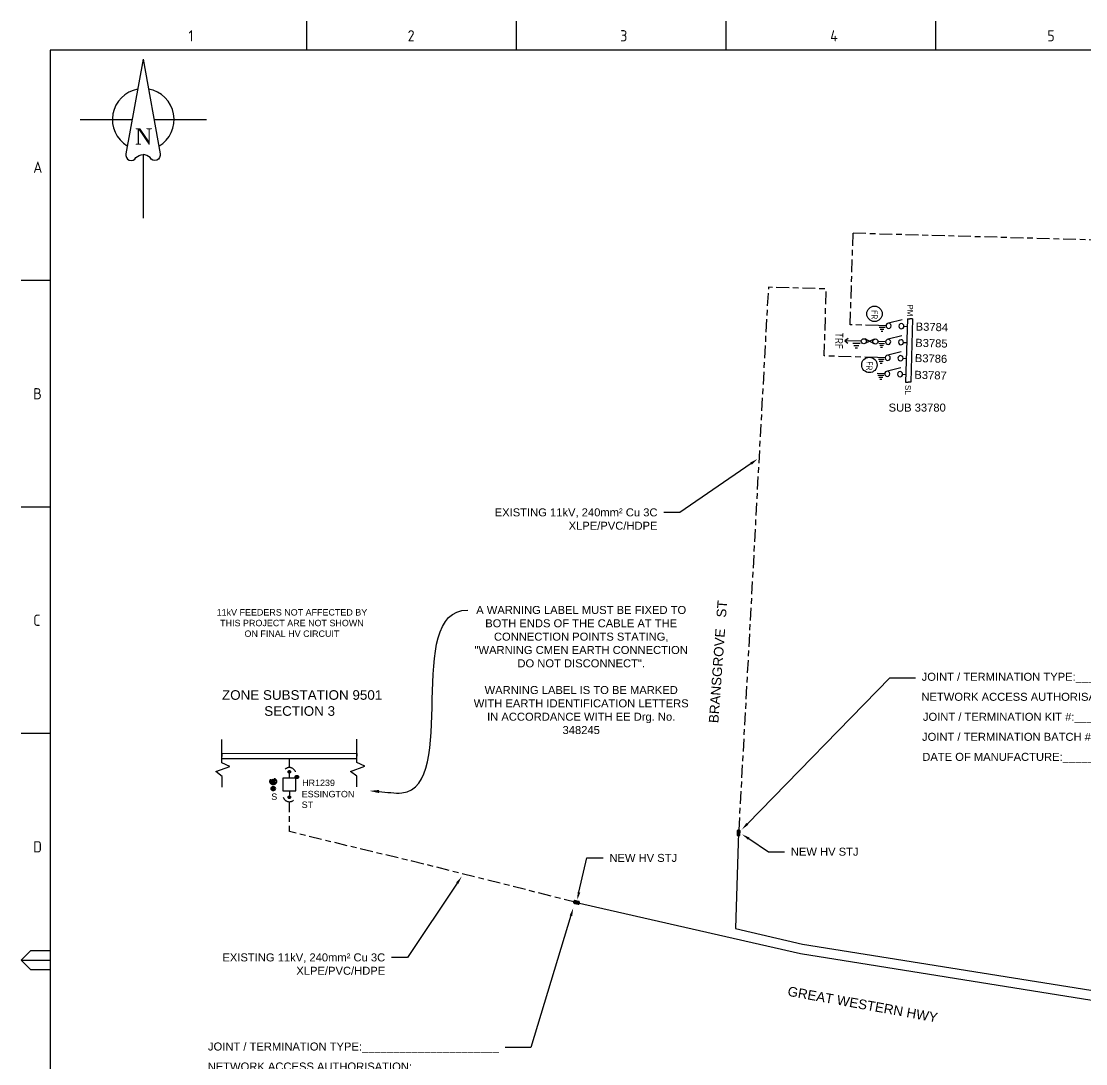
# Paper-space layout 'SHEET (2)' of a CAD drawing. Header units: metres, sheet in millimetres. Extents: x -21 to 813, y -3 to 583.
# Drawn here: x -20.5 to 311.9, y 257.8 to 583.4 of the extents above; entities that cross this region are included whole.
import ezdxf
from ezdxf import colors
from ezdxf.entities.mleader import LeaderData, LeaderLine
from ezdxf.enums import TextEntityAlignment as Align
from ezdxf.math import Vec2, Vec3

# ---------------------------------------------------------------- set-up
doc = ezdxf.new("R2010")
doc.units = ezdxf.units.M
doc.linetypes.add('Cable Exist UG', pattern=[8.2, 4, -1.2, 1.8, -1.2])
doc.layers.get('0').update_dxf_attribs({"color": 6})
doc.layers.add('_User Notes', color=7, linetype='Continuous', plot=False)
for name, color, linetype in [('Mains_HV_EXT', 7, 'Continuous'), ('Notes', 7, 'Continuous'), ('OH_Details_SP_MISC', 7, 'Continuous'), ('Sub_LV_EXT', 7, 'Continuous'), ('SupportsUG_SP_EXT', 7, 'Continuous')]:
    doc.layers.add(name, color=color, linetype=linetype)
doc.styles.add('ARIAL', font='arial.ttf', dxfattribs={"height": 2})
doc.styles.add('iecISOCP', font='isocp.shx')
doc.styles.add('iecNAME', font='times.ttf')
doc.styles.add('IESYMBOL1', font='isocp.shx')
doc.styles.get("Standard").update_dxf_attribs({"font": 'arial.ttf'})
doc.styles.add('SWG_LABEL', font='arial.ttf')
doc.styles.add('SWITCH_LABEL', font='arial.ttf', dxfattribs={"height": 2.5})
doc.linetypes.add('Cable 1', pattern='A,7,-3,["//",Standard,S=1.5,R=0,X=-2.1,Y=-0.7],-0.001', length=10.001)
doc.linetypes.add('Cable New UG', pattern='A,7,-0.25,["x",Standard,S=2,R=0,X=0.2,Y=-0.8],-2.1', length=9.35)

# ---------------------------------------------------------------- blocks, each defined once
blk = doc.blocks.new('A1_FRAME_TITLE')
at = {"layer": 'Notes', "color": 7, "linetype": 'Continuous'}
for p, q in [((89.14, 574.39), (89.14, 583.39)), ((154.65, 574.39), (154.65, 583.39)), ((220.16, 574.39), (220.16, 583.39)), ((285.67, 574.39), (285.67, 583.39)), ((9, 574.39), (9, 5.97)), ((9, 502.43), (0, 502.43)), ((8.99, 431.68), (0, 431.68)), ((8.99, 360.93), (0, 360.93)), ((0, 290.18), (3, 293.18)), ((3, 293.18), (8.99, 293.18)), ((0, 290.18), (9, 290.18)), ((3, 287.18), (0, 290.18)), ((8.99, 287.18), (3, 287.18))]:
    blk.add_line(p, q, dxfattribs=at)
at = {"layer": 'Notes', "color": 7, "linetype": 'Continuous', "flags": 128}
for points in [[(149.5, 574.39), (9, 574.39)], [(824.37, 574.39), (149.5, 574.39)]]:
    blk.add_lwpolyline(points, dxfattribs=at)
at = {"color": 7}
blk.add_attdef('DRAFT_NUM', (29.9, 23.29), '', height=2.5, rotation=90, dxfattribs=at)
at = {"layer": 'Notes', "color": 7, "style": 'iecISOCP'}
for s, p in [('1', (52.24, 577.12)), ('2', (120.7, 577.12)), ('3', (187.09, 577.12)), ('4', (252.67, 577.12)), ('5', (320.5, 577.12)), ('A', (3.74, 536.06)), ('B', (3.74, 465.31)), ('C', (3.74, 394.56)), ('D', (3.74, 323.81))]:
    blk.add_text(s, height=3.5, dxfattribs=at).set_placement(p)
at = {"layer": 'Notes', "color": 7, "style": 'iecISOCP', "flags": 8}
blk.add_attdef('VERSION_NO', text='', height=2.5, rotation=90, dxfattribs=at).set_placement((302.04, 43.81), align=Align.MIDDLE_CENTER)
at = {"layer": 'Notes', "color": 7, "style": 'iecISOCP'}
for tag, p in [('CAP_NO', (513.19, 43.46)), ('IE_NUM', (513.05, 37.81)), ('REF_No_1', (335.24, 32.31)), ('REF_1', (362.52, 32.31)), ('GEN_WO', (441.71, 31.76)), ('HV_SWITCH', (513.46, 32.16)), ('REF_No_2', (335.24, 26.31)), ('REF_2', (362.52, 26.31)), ('OH_WO', (441.71, 25.81)), ('UBD_REF', (513.05, 25.83)), ('REF_No_3', (335.24, 20.31)), ('REF_3', (362.52, 20.31)), ('UG_WO', (441.71, 20.05)), ('GIS_MAP_No', (513.05, 20.04)), ('REF_No_4', (335.24, 14.31)), ('REF_4', (362.52, 14.31)), ('HV_OP_DIAG', (513.33, 14.2)), ('SUB_WO', (441.71, 13.81)), ('LGA', (512.95, 7.78)), ('ExportID', (9.08, 2.39))]:
    blk.add_attdef(tag, p, '', height=2.5, dxfattribs=at)
for tag, height, p in [('T1', 3.5, (684.37, 39.47)), ('T2', 3.5, (684.37, 34.35)), ('scale', 2.5, (567.76, 33.27)), ('T3', 3.5, (684.37, 28.92)), ('DRAWN', 2.5, (567.76, 24.93)), ('T4', 3.5, (684.37, 23.66)), ('T5', 3.5, (684.37, 18.23)), ('REV', 5, (820.05, 17.1)), ('DATE', 2.5, (567.76, 16.88)), ('T6', 3.5, (684.37, 12.97)), ('CHD', 2.5, (567.76, 8.37)), ('DESIGN', 2.5, (605.62, 9.15))]:
    blk.add_attdef(tag, text='', height=height, dxfattribs=at).set_placement(p, align=Align.CENTER)
blk.add_attdef('NUM', text='', height=7, dxfattribs=at).set_placement((792.37, 20.12), align=Align.MIDDLE_CENTER)
for tag, p in [('NS', (790.71, 8.12)), ('SHTS', (805.41, 8.12))]:
    blk.add_attdef(tag, text='', height=2.5, dxfattribs=at).set_placement(p, align=Align.MIDDLE)
at = {"layer": 'Notes', "color": 7, "style": 'iecISOCP', "flags": 1}
for tag, p in [('ProjectType', (14.17, -26.8)), ('ProjectNumber', (23.56, -26.82)), ('DrawingNumber', (35.51, -26.8)), ('ProjectDescription', (47.56, -26.83)), ('ExportDate', (60.28, -26.79)), ('ExportUserName', (69.15, -26.8)), ('DesignerCompanyName', (81.48, -26.79)), ('ExportAreaOfInterest', (97.1, -26.81)), ('GIS_SUCCESS', (112, -26.78)), ('CAD_SUCCESS', (121.79, -26.78)), ('DEPOTCODE', (132.11, -26.88)), ('ExportCategories', (140.08, -26.8)), ('Comments', (154.38, -26.88))]:
    blk.add_attdef(tag, p, '', height=1, dxfattribs=at)
blk = doc.blocks.new('NorthPnt 11(NP11)')
for p, q in [((-19.7, 0.02), (-3.49, 0)), ((3.32, 0), (19.7, -0.02)), ((-0.08, -10.94), (-0.08, -30.8))]:
    blk.add_line(p, q)
for points in [[(-0.08, 18.81), (-5.43, -10.68, 0.877048), (-2.29, -11.9, -0.1543), (-0.08, -10.94, 0.090511)], [(-0.08, 18.81), (5.26, -10.68, -0.877048), (2.13, -11.9, 0.1543), (-0.08, -10.94, -0.090511)]]:
    blk.add_lwpolyline(points, format="xyb")
for start, end in [(100.5988, 238.8643), (300.0994, 80.4374)]:
    blk.add_arc((0, 0), 9.64, start, end)
at = {"color": 7, "style": 'iecNAME'}
blk.add_text('N', height=5.02, dxfattribs=at).set_placement((-2.62, -7.82))
blk = doc.blocks.new('SWG_SAFELINK_SU_EXT')
for p, q in [((6.9, 0.59), (8.7, 0.58)), ((7.2, 1.19), (8.4, 1.18)), ((7.5, 1.79), (8.1, 1.79)), ((1.6, -2.02), (5.8, -0.81)), ((6.6, -0.01), (9, -0.02))]:
    blk.add_line(p, q)
blk.add_lwpolyline([(1, 0), (0, 0)])
for points in [[(1.8, -0.8, 1), (1.8, 0.8, 1)], [(5.8, -0.81, 1), (5.8, 0.79, 1)]]:
    blk.add_lwpolyline(points, format="xyb", close=True)
at = {"style": 'SWITCH_LABEL', "flags": 8}
blk.add_attdef('ASSET_NUM', text='', height=2.5, rotation=179.9544, dxfattribs=at).set_placement((-1.6, -0.02), align=Align.MIDDLE_LEFT)
at = {"flags": 1}
blk.add_attdef('Z', (0, 0), '', height=0.2, dxfattribs=at)
at = {"flags": 9}
for tag, p in [('ACTUAL_STATUS', (0, -0.4)), ('CONSTRUCTED_VOLTAGE', (0, -0.6)), ('OPERATING_VOLTAGE', (0, -1)), ('ORIENTATION', (0, -1.2)), ('OWNED_BY', (0, -1.4)), ('STATE', (0, -1.8)), ('SWITCH_TYPE', (0, -2)), ('STREETNAME', (0, -2.6)), ('SUBURB', (0, -2.8)), ('NO_PHASES', (0, -0.8)), ('PARENT', (0, -1.6)), ('USAGE', (0, -2.2)), ('LOCATION', (0, -2.4)), ('NOTES', (0, -3))]:
    blk.add_attdef(tag, text='', height=0.2, dxfattribs=at).set_placement(p, align=Align.MIDDLE_LEFT)
at = {"style": 'SWITCH_LABEL', "flags": 9}
blk.add_attdef('STREET_CODE', text='', height=0.2, dxfattribs=at).set_placement((0, -0.2), align=Align.MIDDLE_LEFT)
blk = doc.blocks.new('SWG_FUSE_EXT')
for points in [[(1.15, 0.72), (4.04, -0.71)], [(1.16, -0.72), (4.04, 0.73)]]:
    blk.add_lwpolyline(points)
for centre in [(0.8, 0), (4.4, 0.01)]:
    blk.add_circle(centre, 0.8)
blk = doc.blocks.new('SWG_SAFELINK_SFU_EXT')
for p, q in [((6.9, 0.59), (8.7, 0.58)), ((7.2, 1.19), (8.4, 1.18)), ((7.5, 1.79), (8.1, 1.79)), ((14.2, 0.01), (19.32, 0.01)), ((14.57, 0.76), (16.82, 0.76)), ((14.95, 1.51), (16.45, 1.51)), ((15.33, 2.26), (16.08, 2.26)), ((1.6, -2.02), (5.8, -0.81)), ((6.6, -0.01), (9, -0.02))]:
    blk.add_line(p, q)
for points in [[(1, 0), (0, 0)], [(18.32, -0.74), (19.32, 0.01), (18.33, 0.76)]]:
    blk.add_lwpolyline(points)
for points in [[(1.8, -0.8, 1), (1.8, 0.8, 1)], [(5.8, -0.81, 1), (5.8, 0.79, 1)]]:
    blk.add_lwpolyline(points, format="xyb", close=True)
blk.add_blockref('SWG_FUSE_EXT', (9, -0.02))
at = {"style": 'SWITCH_LABEL', "flags": 8}
blk.add_attdef('ASSET_NUM', text='', height=2.5, rotation=179.9544, dxfattribs=at).set_placement((-3, 0), align=Align.MIDDLE_LEFT)
at = {"flags": 1}
blk.add_attdef('Z', (0, 0), '', height=0.2, dxfattribs=at)
at = {"flags": 9}
for tag, p in [('ACTUAL_STATUS', (0, -0.4)), ('CONSTRUCTED_VOLTAGE', (0, -0.6)), ('OPERATING_VOLTAGE', (0, -1)), ('ORIENTATION', (0, -1.2)), ('OWNED_BY', (0, -1.4)), ('STATE', (0, -1.8)), ('SWITCH_TYPE', (0, -2)), ('STREETNAME', (0, -2.6)), ('SUBURB', (0, -2.8)), ('NO_PHASES', (0, -0.8)), ('PARENT', (0, -1.6)), ('USAGE', (0, -2.2)), ('LOCATION', (0, -2.4)), ('NOTES', (0, -3))]:
    blk.add_attdef(tag, text='', height=0.2, dxfattribs=at).set_placement(p, align=Align.MIDDLE_LEFT)
at = {"style": 'SWITCH_LABEL', "flags": 9}
blk.add_attdef('STREET_CODE', text='', height=0.2, dxfattribs=at).set_placement((0, -0.2), align=Align.MIDDLE_LEFT)
blk = doc.blocks.new('FAULT_INDIC_SE')
blk.add_circle((0, 0), 2.4)
at = {"insert": (-1.15, 1), "char_height": 2, "width": 2.7042, "attachment_point": 1, "style": 'iecISOCP'}
blk.add_mtext('FR', dxfattribs=at)
blk = doc.blocks.new('*U235')
for p, q in [((-1.6, 0), (-1.6, 19.8)), ((-1.6, 19.8), (-0.8, 19.8)), ((0, 19.8), (-0.8, 19.8)), ((0, 0), (0, 19.8)), ((-1.6, 0), (-0.8, 0)), ((0, 0), (-0.8, 0))]:
    blk.add_line(p, q)
for name, p in [('SWG_SAFELINK_SU_EXT', (0, 17.38)), ('SWG_SAFELINK_SU_EXT', (0, 12.38)), ('SWG_SAFELINK_SFU_EXT', (0, 7.4)), ('SWG_SAFELINK_SU_EXT', (0, 2.38))]:
    blk.add_blockref(name, p)
at = {"rotation": 90}
for p in [(11.47, 14.75), (10.29, -1.26)]:
    blk.add_blockref('FAULT_INDIC_SE', p, dxfattribs=at)
at = {"style": 'IESYMBOL1'}
blk.add_text('TRF', height=2.5, rotation=89.9826, dxfattribs=at).set_placement((21.14, 7.42), align=Align.MIDDLE_CENTER)
at = {"style": 'ARIAL'}
blk.add_attdef('SWG_TYPE', text='', height=1.8, rotation=90, dxfattribs=at).set_placement((-0.8, 20.69), align=Align.MIDDLE_LEFT)
at = {"style": 'SWG_LABEL', "flags": 8}
for tag, p in [('ASSET_NUM4', (-2.68, 17.43)), ('ASSET_NUM3', (-2.68, 12.21)), ('ASSET_NUM2', (-2.68, 7.43)), ('ASSET_NUM1', (-2.68, 2.35))]:
    blk.add_attdef(tag, text='', height=2.5, rotation=179.9544, dxfattribs=at).set_placement(p, align=Align.MIDDLE_LEFT)
at = {"flags": 1}
blk.add_attdef('Z', (0, 0), '', height=0.2, rotation=90, dxfattribs=at)
at = {"style": 'ARIAL'}
blk.add_attdef('SUB_TYPE', text='', height=1.8, rotation=90, dxfattribs=at).set_placement((-0.8, -0.76), align=Align.MIDDLE_RIGHT)
blk = doc.blocks.new('HV_STJ_NEW')
blk.add_hatch(color=256).paths.add_polyline_path([(-0.91, 0.13), (-0.91, -0.13, 0.414214), (-0.59, -0.45), (0.59, -0.45, 0.414214), (0.91, -0.13), (0.91, 0.13, 0.414214), (0.59, 0.45), (-0.59, 0.45, 0.414214)])
blk.add_lwpolyline([(-0.91, 0.13), (-0.91, -0.13, 0.414214), (-0.59, -0.45), (0.59, -0.45, 0.414214), (0.91, -0.13), (0.91, 0.13, 0.414214), (0.59, 0.45), (-0.59, 0.45, 0.414214)], format="xyb", close=True)
for tag, flags, p in [('ORIENTATION', 9, (1.5, 0)), ('OWNED_BY', 9, (1.5, -0.8)), ('OPERATED_BY', 9, (1.5, -1)), ('TYPE', 9, (1.5, -1.4)), ('OPERATING_VOLTAGE', 9, (1.5, -1.6)), ('CONSTRUCTED_VOLTAGE', 9, (1.5, -1.8)), ('Z', 1, (1.5, -2.2)), ('USAGE', 9, (1.5, -0.2)), ('LEGEND', 9, (1.5, -0.4)), ('NOTES', 9, (1.5, -0.6)), ('MAINTAINED_BY', 9, (1.5, -1.2)), ('NUMBER_OF_PHASES', 9, (1.5, -2))]:
    blk.add_attdef(tag, text='', height=0.2, dxfattribs=dict(flags=flags)).set_placement(p, align=Align.MIDDLE_LEFT)
blk = doc.blocks.new('HV_CB_EXT')
for points in [[(0, 5.96), (0, 7.92)], [(0, 1.96), (0, 0)]]:
    blk.add_lwpolyline(points)
blk.add_lwpolyline([(-2, 1.96), (2, 1.96), (2, 5.96), (-2, 5.96)], close=True)
for tag, p, flags in [('Z', (0, 0), 1), ('ORIENTATION', (0.02, 0.81), 9), ('STATE', (0.02, 0.41), 9), ('USAGE', (0.02, 0.01), 9)]:
    blk.add_attdef(tag, p, '', height=0.2, dxfattribs=dict(flags=flags))
blk = doc.blocks.new('*U234')
at = {"layer": 'Sub_LV_EXT'}
for p, q in [((-1.6, 0), (-1.6, 42.09)), ((-1.6, 42.09), (-0.8, 42.09)), ((0, 42.09), (-0.8, 42.09)), ((0, 0), (0, 42.09)), ((-1.6, 0), (-0.8, 0)), ((0, 0), (-0.8, 0))]:
    blk.add_line(p, q, dxfattribs=at)

psp = doc.layouts.new('SHEET (2)')

# ---------------------------------------------------------------- hatches: boundary and pattern name
at = {"layer": '_User Notes', "linetype": 'Cable Exist UG'}
h = psp.add_hatch(color=7, dxfattribs=at)
h.dxf.hatch_style = 1
h.paths.add_polyline_path([(62.81, 349.11, 1), (63.54, 348.8, 1)])
h = psp.add_hatch(color=7, dxfattribs=at)
h.dxf.hatch_style = 1
h.paths.add_polyline_path([(57.52, 346.23, 1), (58.75, 345.71, 1)])
h = psp.add_hatch(color=7, dxfattribs=at)
h.dxf.hatch_style = 1
h.paths.add_polyline_path([(65.07, 347.56, 1), (66.02, 347.16, 1)])
h = psp.add_hatch(color=7, dxfattribs=at)
h.dxf.hatch_style = 1
h.paths.add_polyline_path([(57.52, 344, 1), (58.75, 343.48, 1)])
h = psp.add_hatch(color=7, dxfattribs=at)
h.dxf.hatch_style = 1
h.paths.add_polyline_path([(62.81, 341.19, 1), (63.54, 340.88, 1)])

# ---------------------------------------------------------------- linework, layer by layer
at = {"layer": '_User Notes', "color": 7, "linetype": 'Cable Exist UG', "flags": 128}
psp.add_lwpolyline([(63.18, 350.31), (63.18, 353.03)], dxfattribs=at)
for points in [[(65.12, 348.93, 0.744795), (61.3, 348.84, 0.744795)], [(61.29, 341.05, 0.737081), (65.09, 341.03)]]:
    psp.add_lwpolyline(points, format="xyb", dxfattribs=at)
at = {"layer": '_User Notes', "color": 7, "linetype": 'Cable Exist UG'}
for centre, radius in [((63.18, 348.96), 0.395), ((58.14, 345.97), 1.03), ((58.14, 345.97), 0.667), ((65.54, 347.36), 0.513), ((58.14, 343.74), 0.667), ((63.18, 341.04), 0.395)]:
    psp.add_circle(centre, radius, dxfattribs=at)
at = {"layer": 'Mains_HV_EXT', "linetype": 'Cable Exist UG'}
psp.add_lwpolyline([(247.15, 488.37), (238.37, 488.63), (239.28, 517.29), (327.95, 514.81)], dxfattribs=at)
at = {"layer": 'Mains_HV_EXT', "linetype": 'Cable Exist UG', "flags": 128}
psp.add_lwpolyline([(152.87, 308.17), (101.59, 321.07), (83.26, 325.4), (63.19, 330.32), (63.18, 339.63)], dxfattribs=at)
at = {"layer": 'Notes', "linetype": 'Cable Exist UG', "flags": 128}
psp.add_lwpolyline([(246.88, 478.38), (230.26, 478.86), (230.87, 499.8), (230.35, 499.82), (230.35, 499.82), (212.86, 500.3), (212.6, 496.98), (203.5, 329.87)], dxfattribs=at)
at = {"layer": 'Notes'}
for points in [[(42.15, 344.2), (42.15, 347.51), (40.21, 349.03), (44.62, 350.63), (42.14, 351.81), (42.12, 359.08)], [(84.24, 344.29), (84.23, 347.6), (82.3, 349.12), (86.71, 350.72), (84.22, 351.9), (84.21, 359.17)]]:
    psp.add_lwpolyline(points, dxfattribs=at)
at = {"layer": 'Notes', "linetype": 'Cable 1', "flags": 128}
for points in [[(203.5, 329.87), (203.41, 326.78), (202.56, 300.02), (223.5, 295.14), (362.5, 272.94), (374.86, 270.77), (386.21, 268.97), (396.14, 267.52), (409.69, 265.73), (418.15, 264.73), (434.06, 263.04), (435.7, 280.31), (425.12, 281.32)], [(152.87, 308.17), (222.88, 292.21), (361.96, 269.99), (374.37, 267.81), (385.76, 266), (395.73, 264.54), (409.32, 262.75), (417.81, 261.75), (427.37, 260.73), (444.56, 259.04), (449.57, 311.7), (428.2, 313.73)]]:
    psp.add_lwpolyline(points, dxfattribs=at)

# ---------------------------------------------------------------- block references
at = {"layer": '_User Notes', "rotation": 179.9999999999997}
psp.add_blockref('HV_CB_EXT', (63.18, 348.96), dxfattribs=at)
at = {"layer": 'Notes'}
psp.add_blockref('NorthPnt 11(NP11)', (17.55, 552.72), dxfattribs=at)
at = {"layer": 'Notes', "linetype": 'Cable New UG', "lineweight": 0}
ref = psp.add_blockref('*U235', (256.21, 490.49), dxfattribs=dict(at, rotation=178.449160223714))
ref.add_attrib('ASSET_NUM1', 'B3784', dxfattribs={"layer": '0', "height": 2.5, "rotation": 358.4035, "style": 'SWG_LABEL'}).set_placement((258.83, 488.07), align=Align.MIDDLE_LEFT)
ref.add_attrib('ASSET_NUM2', 'B3785', dxfattribs={"layer": '0', "height": 2.5, "rotation": 358.4035, "style": 'SWG_LABEL'}).set_placement((258.69, 483), align=Align.MIDDLE_LEFT)
ref.add_attrib('ASSET_NUM3', 'B3786', dxfattribs={"layer": '0', "height": 2.5, "rotation": 358.4035, "style": 'SWG_LABEL'}).set_placement((258.56, 478.22), align=Align.MIDDLE_LEFT)
ref.add_attrib('ASSET_NUM4', 'B3787', dxfattribs={"layer": '0', "height": 2.5, "rotation": 358.4035, "style": 'SWG_LABEL'}).set_placement((258.42, 473), align=Align.MIDDLE_LEFT)
ref.add_attrib('SUB_TYPE', 'PM', dxfattribs={"layer": '0', "height": 1.8, "rotation": 268.4492, "style": 'ARIAL'}).set_placement((257.03, 491.23), align=Align.MIDDLE_RIGHT)
ref.add_attrib('SWG_TYPE', 'SL', dxfattribs={"layer": '0', "height": 1.8, "rotation": 268.4492, "style": 'ARIAL'}).set_placement((256.45, 469.79), align=Align.MIDDLE_LEFT)
at = {"layer": 'Notes', "linetype": 'Cable Exist UG', "rotation": 90.12298463458335}
psp.add_blockref('*U234', (84.22, 354.68), dxfattribs=at)
at = {"layer": 'Notes', "linetype": 'Cable New UG', "lineweight": 0, "rotation": 88.38294964125981}
psp.add_blockref('HV_STJ_NEW', (203.5, 329.87), dxfattribs=at)
at = {"layer": 'SupportsUG_SP_EXT'}
psp.add_blockref('A1_FRAME_TITLE', (-20.55, 0), dxfattribs=at)

# ---------------------------------------------------------------- texts
at = {"layer": 'Notes'}
for s, rotation, p in [('BRANSGROVE   ST', 85.8431, (197.16, 364.11)), ('GREAT WESTERN HWY', 349.8503, (218.63, 279.05))]:
    psp.add_text(s, height=3, rotation=rotation, dxfattribs=at).set_placement(p)
at = {"layer": 'Notes', "lineweight": 0, "insert": (241.79, 463.99), "char_height": 2.5, "attachment_point": 1}
psp.add_mtext_dynamic_manual_height_columns('\\pi8.5646;SUB 33780', width=34.6685, gutter_width=4, heights=[0], dxfattribs=at)
at = {"layer": 'Notes', "attachment_point": 1}
for s, width, insert, char_height in [('\\pi10.592; ZONE SUBSTATION 9501\\P\\pi24.954;SECTION 3', 71.6524, (30.38, 374.47), 3), ('\\pt2;HR1239', 6.9052, (67.17, 346.53), 2), ('ESSINGTON ST', 14.4007, (67.04, 343.03), 2), ('S', 2, (57.54, 342.21), 2)]:
    psp.add_mtext_dynamic_manual_height_columns(s, width=width, gutter_width=4, heights=[0], dxfattribs=dict(at, insert=insert, char_height=char_height))

# ---------------------------------------------------------------- next in the draw order: leaders
at = {"layer": 'Notes'}
ml = psp.add_multileader_mtext('Standard', dxfattribs=at)
ml.set_content('EXISTING 11kV, 240mm² Cu 3C XLPE/PVC/HDPE ', color=256)
ml.set_leader_properties()
ml.build(insert=Vec2(0, 0))
ml.multileader.update_dxf_attribs({"dogleg_length": 5, "arrow_head_size": 2.5})
ctx = ml.context
ctx.base_point, ctx.char_height, ctx.arrow_head_size, ctx.plane_origin = Vec3(125.74, 429.99), 2.5, 2.5, Vec3(150.57, 336.83)
ctx.text_align_type = 2
notes = []
notes.append((ctx, [(1, (1, 1, 0), (185.17, 429.99), (-1, 0), 5, [(0, [(209.46, 446.7)], 0, [])])]))
ctx.mtext.insert, ctx.mtext.width, ctx.mtext.alignment, ctx.mtext.flow_direction = Vec3(178.17, 431.26), 52.6246, 3, 5
ctx.mtext.has_bg_fill, ctx.mtext.bg_color, ctx.mtext.bg_scale_factor, ctx.mtext.bg_transparency, ctx.mtext.use_window_bg_color = 1, -1027028792, 1.5, 0, 1
ml = psp.add_multileader_mtext('Standard', dxfattribs=at)
ml.set_content('11kV FEEDERS NOT AFFECTED BY THIS PROJECT ARE NOT SHOWN ON FINAL HV CIRCUIT', color=256)
ml.set_leader_properties()
ml.build(insert=Vec2(0, 0))
ml.multileader.update_dxf_attribs({"leader_type": 0, "has_text_frame": 1, "dogleg_length": 5, "arrow_head_size": 2.5})
ctx = ml.context
ctx.base_point, ctx.char_height, ctx.arrow_head_size, ctx.plane_origin = Vec3(38.63, 398.77), 2, 2.5, Vec3(32.96, 399.89)
ctx.text_align_type = 1
notes.append((ctx, [(1, (1, 1, 0), (94.35, 398.77), (-1, 0), 5, [(0, [(145.32, 399.86)], 0, [])])]))
ctx.mtext.insert, ctx.mtext.width, ctx.mtext.alignment, ctx.mtext.flow_direction = Vec3(63.99, 399.79), 47.0391, 2, 5
ctx.mtext.has_bg_fill, ctx.mtext.bg_color, ctx.mtext.bg_scale_factor, ctx.mtext.bg_transparency, ctx.mtext.use_window_bg_color = 1, -1027028792, 1.5, 0, 1
ml = psp.add_multileader_mtext('Standard', dxfattribs=at)
ml.set_content('\\pxsm1.5;{\\C7;JOINT / TERMINATION TYPE:______________________\\PNETWORK ACCESS AUTHORISATION:______________\\PJOINT / TERMINATION KIT #:______________________\\PJOINT / TERMINATION BATCH #:___________________\\PDATE OF MANUFACTURE:________________________}', color=256)
ml.set_leader_properties()
ml.build(insert=Vec2(0, 0))
ml.multileader.update_dxf_attribs({"has_text_frame": 1, "arrow_head_size": 2.5})
ctx = ml.context
ctx.base_point, ctx.char_height, ctx.arrow_head_size, ctx.plane_origin = Vec3(258.71, 378.31), 2.5, 2.5, Vec3(76.89, 232.75)
ctx.text_align_type = 1
notes.append((ctx, [(0, (1, 1, 0), (250.71, 378.31), (1, 0), 8, [(0, [(204.49, 330.93)], 0, [])])]))
ctx.mtext.insert, ctx.mtext.alignment, ctx.mtext.flow_direction = Vec3(306.11, 379.91), 2, 5
ctx.mtext.has_bg_fill, ctx.mtext.bg_color, ctx.mtext.bg_scale_factor, ctx.mtext.bg_transparency, ctx.mtext.use_window_bg_color = 1, -1027028792, 1.5, 0, 1
ml = psp.add_multileader_mtext('Standard', dxfattribs=at)
ml.set_content('\\pxsm1.5;{\\C7;JOINT / TERMINATION TYPE:______________________\\PNETWORK ACCESS AUTHORISATION:______________\\PJOINT / TERMINATION KIT #:______________________\\PJOINT / TERMINATION BATCH #:___________________\\PDATE OF MANUFACTURE:________________________}', color=256)
ml.set_leader_properties()
ml.build(insert=Vec2(0, 0))
ml.multileader.update_dxf_attribs({"has_text_frame": 1, "arrow_head_size": 2.5})
ctx = ml.context
ctx.base_point, ctx.char_height, ctx.arrow_head_size, ctx.plane_origin = Vec3(35.78, 262.83), 2.5, 2.5, Vec3(40.06, 270.42)
ctx.text_align_type = 1
notes.append((ctx, [(1, (1, 1, 0), (138.58, 262.83), (-1, 0), 8, [(0, [(151.86, 306.45)], 0, [])])]))
ctx.mtext.insert, ctx.mtext.alignment, ctx.mtext.flow_direction = Vec3(83.18, 264.43), 2, 5
ctx.mtext.has_bg_fill, ctx.mtext.bg_color, ctx.mtext.bg_scale_factor, ctx.mtext.bg_transparency, ctx.mtext.use_window_bg_color = 1, -1027028792, 1.5, 0, 1
for ctx, leaders in notes:
    for number, flags, end, landing, length, lines in leaders:
        leader = LeaderData()
        leader.index, (leader.has_last_leader_line, leader.has_dogleg_vector, leader.attachment_direction) = number, flags
        leader.last_leader_point, leader.dogleg_vector, leader.dogleg_length = Vec3(end), Vec3(landing), length
        for number, points, colour, breaks in lines:
            line = LeaderLine()
            line.index, line.vertices, line.color, line.breaks = number, Vec3.list(points), colors.encode_raw_color(colour), breaks
            leader.lines.append(line)
        ctx.leaders.append(leader)

# ---------------------------------------------------------------- next in the draw order: block references
at = {"layer": 'Notes', "linetype": 'Cable New UG', "lineweight": 0, "rotation": 347.1539795556801}
psp.add_blockref('HV_STJ_NEW', (152.87, 308.17), dxfattribs=at)

# ---------------------------------------------------------------- next in the draw order: leaders
at = {"layer": 'Notes'}
ml = psp.add_multileader_mtext('Standard', dxfattribs=at)
ml.set_content('NEW HV STJ', color=256)
ml.set_leader_properties()
ml.build(insert=Vec2(0, 0))
ml.multileader.update_dxf_attribs({"has_text_frame": 1, "dogleg_length": 5, "arrow_head_size": 2.5})
ctx = ml.context
ctx.base_point, ctx.char_height, ctx.arrow_head_size, ctx.plane_origin = Vec3(217.82, 324.01), 2.5, 2.5, Vec3(197.09, 291.49)
notes = []
notes.append((ctx, [(0, (1, 1, 0), (212.82, 324.01), (1, 0), 5, [(0, [(204.57, 329.48)], 0, [])])]))
ctx.mtext.insert, ctx.mtext.width, ctx.mtext.flow_direction = Vec3(219.82, 325.28), 22.081, 5
ctx.mtext.has_bg_fill, ctx.mtext.bg_color, ctx.mtext.bg_scale_factor, ctx.mtext.bg_transparency, ctx.mtext.use_window_bg_color = 1, -1027028792, 1.5, 0, 1
ml = psp.add_multileader_mtext('Standard', dxfattribs=at)
ml.set_content('EXISTING 11kV, 240mm² Cu 3C XLPE/PVC/HDPE ', color=256)
ml.set_leader_properties()
ml.build(insert=Vec2(0, 0))
ml.multileader.update_dxf_attribs({"dogleg_length": 5, "arrow_head_size": 2.5})
ctx = ml.context
ctx.base_point, ctx.char_height, ctx.arrow_head_size, ctx.plane_origin = Vec3(40.68, 290.99), 2.5, 2.5, Vec3(60.97, 315.92)
ctx.text_align_type = 2
notes.append((ctx, [(1, (1, 1, 0), (100.12, 290.99), (-1, 0), 5, [(0, [(117.01, 316.27)], 0, [])])]))
ctx.mtext.insert, ctx.mtext.width, ctx.mtext.alignment, ctx.mtext.flow_direction = Vec3(93.12, 292.26), 52.6246, 3, 5
ctx.mtext.has_bg_fill, ctx.mtext.bg_color, ctx.mtext.bg_scale_factor, ctx.mtext.bg_transparency, ctx.mtext.use_window_bg_color = 1, -1027028792, 1.5, 0, 1
at = {"layer": 'OH_Details_SP_MISC', "color": 7, "linetype": 'Continuous'}
ml = psp.add_multileader_mtext('Standard', dxfattribs=at)
ml.set_content('A WARNING LABEL MUST BE FIXED TO BOTH ENDS OF THE CABLE AT THE CONNECTION POINTS STATING,\\P"WARNING CMEN EARTH CONNECTION DO NOT DISCONNECT".\\P\\PWARNING LABEL IS TO BE MARKED WITH EARTH IDENTIFICATION LETTERS IN ACCORDANCE WITH EE Drg. No. 348245', color=7)
ml.set_leader_properties()
ml.build(insert=Vec2(0, 0))
ml.multileader.update_dxf_attribs({"leader_type": 2, "has_text_frame": 1, "arrow_head_size": 3})
ctx = ml.context
ctx.base_point, ctx.char_height, ctx.arrow_head_size, ctx.plane_origin = Vec3(118.89, 399.51), 2.5, 3, Vec3(270.68, 438.44)
ctx.text_align_type = 1
notes.append((ctx, [(0, (1, 1, 0), (110.89, 399.51), (1, 0), 8, [(0, [(88.22, 343.01), (98.34, 342.39)], 0, [])])]))
ctx.mtext.insert, ctx.mtext.width, ctx.mtext.alignment, ctx.mtext.flow_direction = Vec3(154.34, 400.78), 67.8072, 2, 5
for ctx, leaders in notes:
    for number, flags, end, landing, length, lines in leaders:
        leader = LeaderData()
        leader.index, (leader.has_last_leader_line, leader.has_dogleg_vector, leader.attachment_direction) = number, flags
        leader.last_leader_point, leader.dogleg_vector, leader.dogleg_length = Vec3(end), Vec3(landing), length
        for number, points, colour, breaks in lines:
            line = LeaderLine()
            line.index, line.vertices, line.color, line.breaks = number, Vec3.list(points), colors.encode_raw_color(colour), breaks
            leader.lines.append(line)
        ctx.leaders.append(leader)

# ---------------------------------------------------------------- next in the draw order: leaders
at = {"layer": 'Notes'}
ml = psp.add_multileader_mtext('Standard', dxfattribs=at)
ml.set_content('NEW HV STJ', color=256)
ml.set_leader_properties()
ml.build(insert=Vec2(0, 0))
ml.multileader.update_dxf_attribs({"has_text_frame": 1, "dogleg_length": 5, "arrow_head_size": 2.5})
ctx = ml.context
ctx.base_point, ctx.char_height, ctx.arrow_head_size, ctx.plane_origin = Vec3(161.15, 322.07), 2.5, 2.5, Vec3(145.72, 271.72)
notes = []
notes.append((ctx, [(0, (1, 1, 0), (156.15, 322.07), (1, 0), 5, [(0, [(153.08, 308.91)], 0, [])])]))
ctx.mtext.insert, ctx.mtext.width, ctx.mtext.flow_direction = Vec3(163.15, 323.34), 22.081, 5
ctx.mtext.has_bg_fill, ctx.mtext.bg_color, ctx.mtext.bg_scale_factor, ctx.mtext.bg_transparency, ctx.mtext.use_window_bg_color = 1, -1027028792, 1.5, 0, 1
for ctx, leaders in notes:
    for number, flags, end, landing, length, lines in leaders:
        leader = LeaderData()
        leader.index, (leader.has_last_leader_line, leader.has_dogleg_vector, leader.attachment_direction) = number, flags
        leader.last_leader_point, leader.dogleg_vector, leader.dogleg_length = Vec3(end), Vec3(landing), length
        for number, points, colour, breaks in lines:
            line = LeaderLine()
            line.index, line.vertices, line.color, line.breaks = number, Vec3.list(points), colors.encode_raw_color(colour), breaks
            leader.lines.append(line)
        ctx.leaders.append(leader)

doc.saveas('drawing.dxf')
